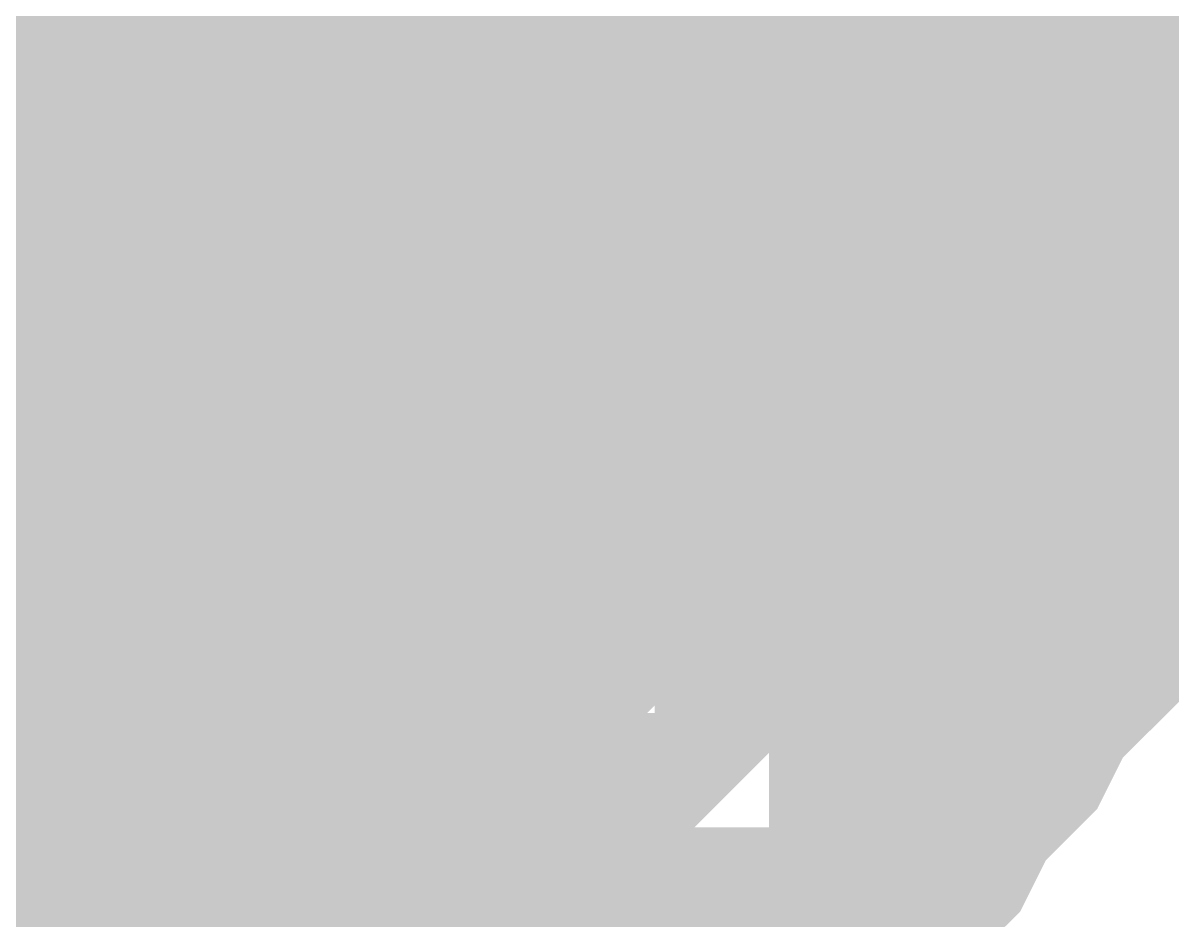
# Model space of a CAD drawing. Header units: inches. Extents: x 0 to 841, y 0 to 594.
# Drawn here: x 694.834 to 695.842, y 246.91 to 247.697 of the extents above; entities that cross this region are included whole.
import ezdxf

# ---------------------------------------------------------------- set-up
doc = ezdxf.new("R2010")
doc.units = ezdxf.units.IN
doc.layers.add('Sheet', color=255, linetype='Continuous')

msp = doc.modelspace()

# ---------------------------------------------------------------- linework, layer by layer
at = {"layer": 'Sheet'}
for points in [[(695.0018, 247.5, 0.7493, 0.7493, 0), (695.0018, 252.4859, 0.7493, 0.7493, 0)], [(695.3387, 247.8593, 0.2997, 0.2997, 0), (695.3611, 247.8369, 0.2997, 0.2997, 0), (695.3836, 247.8144, 0.2997, 0.2997, 0), (695.406, 247.792, 0.2997, 0.2997, 0), (695.406, 247.7695, 0.2997, 0.2997, 0), (695.4285, 247.7471, 0.2997, 0.2997, 0), (695.4285, 247.7246, 0.2997, 0.2997, 0), (695.4509, 247.7021, 0.2997, 0.2997, 0), (695.4509, 247.6797, 0.2997, 0.2997, 0), (695.4734, 247.6797, 0.2997, 0.2997, 0), (695.4734, 247.6348, 0.2997, 0.2997, 0), (695.4734, 247.6123, 0.2997, 0.2997, 0), (695.4959, 247.5898, 0.2997, 0.2997, 0), (695.4959, 247.5674, 0.2997, 0.2997, 0), (695.4959, 247.5449, 0.2997, 0.2997, 0), (695.4959, 247.5225, 0.2997, 0.2997, 0), (695.4959, 247.5, 0.2997, 0.2997, 0)], [(695.3387, 247.8593, 0.2997, 0.2997, 0), (695.3611, 247.8369, 0.2997, 0.2997, 0), (695.3836, 247.8144, 0.2997, 0.2997, 0), (695.406, 247.792, 0.2997, 0.2997, 0), (695.406, 247.7695, 0.2997, 0.2997, 0), (695.4285, 247.7471, 0.2997, 0.2997, 0), (695.4285, 247.7246, 0.2997, 0.2997, 0), (695.4509, 247.7021, 0.2997, 0.2997, 0), (695.4509, 247.6797, 0.2997, 0.2997, 0), (695.4734, 247.6797, 0.2997, 0.2997, 0), (695.4734, 247.6348, 0.2997, 0.2997, 0), (695.4734, 247.6123, 0.2997, 0.2997, 0), (695.4959, 247.5898, 0.2997, 0.2997, 0), (695.4959, 247.5674, 0.2997, 0.2997, 0), (695.4959, 247.5449, 0.2997, 0.2997, 0), (695.4959, 247.5225, 0.2997, 0.2997, 0), (695.4959, 247.5, 0.2997, 0.2997, 0)], [(695.3387, 247.8593, 0.2997, 0.2997, 0), (695.3611, 247.8369, 0.2997, 0.2997, 0), (695.3836, 247.8144, 0.2997, 0.2997, 0), (695.406, 247.792, 0.2997, 0.2997, 0), (695.406, 247.7695, 0.2997, 0.2997, 0), (695.4285, 247.7471, 0.2997, 0.2997, 0), (695.4285, 247.7246, 0.2997, 0.2997, 0), (695.4509, 247.7021, 0.2997, 0.2997, 0), (695.4509, 247.6797, 0.2997, 0.2997, 0), (695.4734, 247.6797, 0.2997, 0.2997, 0), (695.4734, 247.6348, 0.2997, 0.2997, 0), (695.4734, 247.6123, 0.2997, 0.2997, 0), (695.4959, 247.5898, 0.2997, 0.2997, 0), (695.4959, 247.5674, 0.2997, 0.2997, 0), (695.4959, 247.5449, 0.2997, 0.2997, 0), (695.4959, 247.5225, 0.2997, 0.2997, 0), (695.4959, 247.5, 0.2997, 0.2997, 0)], [(695.6755, 247.8593, 0.2997, 0.2997, 0), (695.698, 247.8144, 0.2997, 0.2997, 0), (695.698, 247.792, 0.2997, 0.2997, 0), (695.7204, 247.7471, 0.2997, 0.2997, 0), (695.7204, 247.7246, 0.2997, 0.2997, 0), (695.7429, 247.6797, 0.2997, 0.2997, 0), (695.7429, 247.6572, 0.2997, 0.2997, 0), (695.7654, 247.6123, 0.2997, 0.2997, 0), (695.7654, 247.5674, 0.2997, 0.2997, 0), (695.7654, 247.5449, 0.2997, 0.2997, 0), (695.7654, 247.5, 0.2997, 0.2997, 0)], [(695.6755, 247.8593, 0.2997, 0.2997, 0), (695.698, 247.8144, 0.2997, 0.2997, 0), (695.698, 247.792, 0.2997, 0.2997, 0), (695.7204, 247.7471, 0.2997, 0.2997, 0), (695.7204, 247.7246, 0.2997, 0.2997, 0), (695.7429, 247.6797, 0.2997, 0.2997, 0), (695.7429, 247.6572, 0.2997, 0.2997, 0), (695.7654, 247.6123, 0.2997, 0.2997, 0), (695.7654, 247.5674, 0.2997, 0.2997, 0), (695.7654, 247.5449, 0.2997, 0.2997, 0), (695.7654, 247.5, 0.2997, 0.2997, 0)], [(695.6755, 247.8593, 0.2997, 0.2997, 0), (695.698, 247.8144, 0.2997, 0.2997, 0), (695.698, 247.792, 0.2997, 0.2997, 0), (695.7204, 247.7471, 0.2997, 0.2997, 0), (695.7204, 247.7246, 0.2997, 0.2997, 0), (695.7429, 247.6797, 0.2997, 0.2997, 0), (695.7429, 247.6572, 0.2997, 0.2997, 0), (695.7654, 247.6123, 0.2997, 0.2997, 0), (695.7654, 247.5674, 0.2997, 0.2997, 0), (695.7654, 247.5449, 0.2997, 0.2997, 0), (695.7654, 247.5, 0.2997, 0.2997, 0)], [(695.0018, 247.5, 0.7493, 0.7493, 0), (699.9874, 247.5, 0.7493, 0.7493, 0), (699.9874, 247.5, 0.7493, 0.7493, 0)], [(695.0018, 242.4916, 0.7493, 0.7493, 0), (695.0018, 247.5, 0.7493, 0.7493, 0)], [(695.4285, 247.7471, 0.0991, 0.0991, 0), (695.4285, 247.7246, 0.0991, 0.0991, 0), (695.4509, 247.7021, 0.0991, 0.0991, 0), (695.4509, 247.6797, 0.0991, 0.0991, 0), (695.4734, 247.6797, 0.0991, 0.0991, 0), (695.4734, 247.6348, 0.0991, 0.0991, 0), (695.4734, 247.6123, 0.0991, 0.0991, 0), (695.4959, 247.5898, 0.0991, 0.0991, 0), (695.4959, 247.5674, 0.0991, 0.0991, 0), (695.4959, 247.5449, 0.0991, 0.0991, 0), (695.4959, 247.5225, 0.0991, 0.0991, 0), (695.4959, 247.5, 0.0991, 0.0991, 0)], [(695.4285, 247.7471, 0.0991, 0.0991, 0), (695.4285, 247.7246, 0.0991, 0.0991, 0), (695.4509, 247.7021, 0.0991, 0.0991, 0), (695.4509, 247.6797, 0.0991, 0.0991, 0), (695.4734, 247.6797, 0.0991, 0.0991, 0), (695.4734, 247.6348, 0.0991, 0.0991, 0), (695.4734, 247.6123, 0.0991, 0.0991, 0), (695.4959, 247.5898, 0.0991, 0.0991, 0), (695.4959, 247.5674, 0.0991, 0.0991, 0), (695.4959, 247.5449, 0.0991, 0.0991, 0), (695.4959, 247.5225, 0.0991, 0.0991, 0), (695.4959, 247.5, 0.0991, 0.0991, 0)], [(695.4285, 247.7471, 0.0991, 0.0991, 0), (695.4285, 247.7246, 0.0991, 0.0991, 0), (695.4509, 247.7021, 0.0991, 0.0991, 0), (695.4509, 247.6797, 0.0991, 0.0991, 0), (695.4734, 247.6797, 0.0991, 0.0991, 0), (695.4734, 247.6348, 0.0991, 0.0991, 0), (695.4734, 247.6123, 0.0991, 0.0991, 0), (695.4959, 247.5898, 0.0991, 0.0991, 0), (695.4959, 247.5674, 0.0991, 0.0991, 0), (695.4959, 247.5449, 0.0991, 0.0991, 0), (695.4959, 247.5225, 0.0991, 0.0991, 0), (695.4959, 247.5, 0.0991, 0.0991, 0)], [(695.7204, 247.7471, 0.0991, 0.0991, 0), (695.7204, 247.7246, 0.0991, 0.0991, 0), (695.7429, 247.6797, 0.0991, 0.0991, 0), (695.7429, 247.6572, 0.0991, 0.0991, 0), (695.7654, 247.6123, 0.0991, 0.0991, 0), (695.7654, 247.5674, 0.0991, 0.0991, 0), (695.7654, 247.5449, 0.0991, 0.0991, 0), (695.7654, 247.5, 0.0991, 0.0991, 0)], [(695.7204, 247.7471, 0.0991, 0.0991, 0), (695.7204, 247.7246, 0.0991, 0.0991, 0), (695.7429, 247.6797, 0.0991, 0.0991, 0), (695.7429, 247.6572, 0.0991, 0.0991, 0), (695.7654, 247.6123, 0.0991, 0.0991, 0), (695.7654, 247.5674, 0.0991, 0.0991, 0), (695.7654, 247.5449, 0.0991, 0.0991, 0), (695.7654, 247.5, 0.0991, 0.0991, 0)], [(695.7204, 247.7471, 0.0991, 0.0991, 0), (695.7204, 247.7246, 0.0991, 0.0991, 0), (695.7429, 247.6797, 0.0991, 0.0991, 0), (695.7429, 247.6572, 0.0991, 0.0991, 0), (695.7654, 247.6123, 0.0991, 0.0991, 0), (695.7654, 247.5674, 0.0991, 0.0991, 0), (695.7654, 247.5449, 0.0991, 0.0991, 0), (695.7654, 247.5, 0.0991, 0.0991, 0)], [(695.4959, 247.5, 0.2997, 0.2997, 0), (695.4959, 247.4775, 0.2997, 0.2997, 0), (695.4959, 247.4551, 0.2997, 0.2997, 0), (695.4959, 247.4102, 0.2997, 0.2997, 0), (695.4959, 247.3877, 0.2997, 0.2997, 0), (695.4734, 247.3652, 0.2997, 0.2997, 0), (695.4734, 247.3428, 0.2997, 0.2997, 0), (695.4734, 247.3203, 0.2997, 0.2997, 0), (695.4509, 247.2979, 0.2997, 0.2997, 0), (695.4509, 247.2754, 0.2997, 0.2997, 0), (695.4285, 247.2529, 0.2997, 0.2997, 0), (695.4285, 247.2305, 0.2997, 0.2997, 0), (695.406, 247.208, 0.2997, 0.2997, 0), (695.406, 247.1856, 0.2997, 0.2997, 0), (695.3836, 247.1631, 0.2997, 0.2997, 0), (695.3611, 247.1407, 0.2997, 0.2997, 0), (695.3387, 247.1407, 0.2997, 0.2997, 0), (695.3387, 247.1182, 0.2997, 0.2997, 0), (695.3162, 247.0957, 0.2997, 0.2997, 0), (695.2937, 247.0733, 0.2997, 0.2997, 0), (695.2713, 247.0733, 0.2997, 0.2997, 0), (695.2488, 247.0508, 0.2997, 0.2997, 0), (695.2264, 247.0508, 0.2997, 0.2997, 0), (695.2039, 247.0284, 0.2997, 0.2997, 0), (695.2039, 247.0284, 0.2997, 0.2997, 0), (695.1815, 247.0059, 0.2997, 0.2997, 0), (695.1365, 247.0059, 0.2997, 0.2997, 0), (695.1141, 247.0059, 0.2997, 0.2997, 0), (695.0916, 246.9834, 0.2997, 0.2997, 0), (695.0692, 246.9834, 0.2997, 0.2997, 0), (695.0467, 246.9834, 0.2997, 0.2997, 0), (695.0242, 246.9834, 0.2997, 0.2997, 0), (695.0018, 246.9834, 0.2997, 0.2997, 0)], [(695.4959, 247.5, 0.2997, 0.2997, 0), (695.4959, 247.4775, 0.2997, 0.2997, 0), (695.4959, 247.4551, 0.2997, 0.2997, 0), (695.4959, 247.4102, 0.2997, 0.2997, 0), (695.4959, 247.3877, 0.2997, 0.2997, 0), (695.4734, 247.3652, 0.2997, 0.2997, 0), (695.4734, 247.3428, 0.2997, 0.2997, 0), (695.4734, 247.3203, 0.2997, 0.2997, 0), (695.4509, 247.2979, 0.2997, 0.2997, 0), (695.4509, 247.2754, 0.2997, 0.2997, 0), (695.4285, 247.2529, 0.2997, 0.2997, 0), (695.4285, 247.2305, 0.2997, 0.2997, 0), (695.406, 247.208, 0.2997, 0.2997, 0), (695.406, 247.1856, 0.2997, 0.2997, 0), (695.3836, 247.1631, 0.2997, 0.2997, 0), (695.3611, 247.1407, 0.2997, 0.2997, 0), (695.3387, 247.1407, 0.2997, 0.2997, 0), (695.3387, 247.1182, 0.2997, 0.2997, 0), (695.3162, 247.0957, 0.2997, 0.2997, 0), (695.2937, 247.0733, 0.2997, 0.2997, 0), (695.2713, 247.0733, 0.2997, 0.2997, 0), (695.2488, 247.0508, 0.2997, 0.2997, 0), (695.2264, 247.0508, 0.2997, 0.2997, 0), (695.2039, 247.0284, 0.2997, 0.2997, 0), (695.2039, 247.0284, 0.2997, 0.2997, 0), (695.1815, 247.0059, 0.2997, 0.2997, 0), (695.1365, 247.0059, 0.2997, 0.2997, 0), (695.1141, 247.0059, 0.2997, 0.2997, 0), (695.0916, 246.9834, 0.2997, 0.2997, 0), (695.0692, 246.9834, 0.2997, 0.2997, 0), (695.0467, 246.9834, 0.2997, 0.2997, 0), (695.0242, 246.9834, 0.2997, 0.2997, 0), (695.0018, 246.9834, 0.2997, 0.2997, 0)], [(695.4959, 247.5, 0.2997, 0.2997, 0), (695.4959, 247.4775, 0.2997, 0.2997, 0), (695.4959, 247.4551, 0.2997, 0.2997, 0), (695.4959, 247.4102, 0.2997, 0.2997, 0), (695.4959, 247.3877, 0.2997, 0.2997, 0), (695.4734, 247.3652, 0.2997, 0.2997, 0), (695.4734, 247.3428, 0.2997, 0.2997, 0), (695.4734, 247.3203, 0.2997, 0.2997, 0), (695.4509, 247.2979, 0.2997, 0.2997, 0), (695.4509, 247.2754, 0.2997, 0.2997, 0), (695.4285, 247.2529, 0.2997, 0.2997, 0), (695.4285, 247.2305, 0.2997, 0.2997, 0), (695.406, 247.208, 0.2997, 0.2997, 0), (695.406, 247.1856, 0.2997, 0.2997, 0), (695.3836, 247.1631, 0.2997, 0.2997, 0), (695.3611, 247.1407, 0.2997, 0.2997, 0), (695.3387, 247.1407, 0.2997, 0.2997, 0), (695.3387, 247.1182, 0.2997, 0.2997, 0), (695.3162, 247.0957, 0.2997, 0.2997, 0), (695.2937, 247.0733, 0.2997, 0.2997, 0), (695.2713, 247.0733, 0.2997, 0.2997, 0), (695.2488, 247.0508, 0.2997, 0.2997, 0), (695.2264, 247.0508, 0.2997, 0.2997, 0), (695.2039, 247.0284, 0.2997, 0.2997, 0), (695.2039, 247.0284, 0.2997, 0.2997, 0), (695.1815, 247.0059, 0.2997, 0.2997, 0), (695.1365, 247.0059, 0.2997, 0.2997, 0), (695.1141, 247.0059, 0.2997, 0.2997, 0), (695.0916, 246.9834, 0.2997, 0.2997, 0), (695.0692, 246.9834, 0.2997, 0.2997, 0), (695.0467, 246.9834, 0.2997, 0.2997, 0), (695.0242, 246.9834, 0.2997, 0.2997, 0), (695.0018, 246.9834, 0.2997, 0.2997, 0)], [(695.7654, 247.5, 0.2997, 0.2997, 0), (695.7654, 247.4551, 0.2997, 0.2997, 0), (695.7654, 247.4102, 0.2997, 0.2997, 0), (695.7654, 247.3877, 0.2997, 0.2997, 0), (695.7429, 247.3428, 0.2997, 0.2997, 0), (695.7429, 247.2979, 0.2997, 0.2997, 0), (695.7204, 247.2754, 0.2997, 0.2997, 0), (695.7204, 247.2305, 0.2997, 0.2997, 0), (695.698, 247.208, 0.2997, 0.2997, 0), (695.698, 247.1631, 0.2997, 0.2997, 0), (695.6755, 247.1407, 0.2997, 0.2997, 0), (695.6531, 247.0957, 0.2997, 0.2997, 0), (695.6306, 247.0733, 0.2997, 0.2997, 0), (695.6081, 247.0508, 0.2997, 0.2997, 0), (695.5857, 247.0059, 0.2997, 0.2997, 0), (695.5632, 246.9834, 0.2997, 0.2997, 0), (695.5408, 246.961, 0.2997, 0.2997, 0), (695.5183, 246.9385, 0.2997, 0.2997, 0), (695.4734, 246.9161, 0.2997, 0.2997, 0), (695.4509, 246.8936, 0.2997, 0.2997, 0), (695.4285, 246.8711, 0.2997, 0.2997, 0), (695.3836, 246.8487, 0.2997, 0.2997, 0), (695.3611, 246.8262, 0.2997, 0.2997, 0), (695.3162, 246.8038, 0.2997, 0.2997, 0), (695.2937, 246.8038, 0.2997, 0.2997, 0), (695.2488, 246.7813, 0.2997, 0.2997, 0), (695.2264, 246.7813, 0.2997, 0.2997, 0), (695.1815, 246.7588, 0.2997, 0.2997, 0)], [(695.7654, 247.5, 0.2997, 0.2997, 0), (695.7654, 247.4551, 0.2997, 0.2997, 0), (695.7654, 247.4102, 0.2997, 0.2997, 0), (695.7654, 247.3877, 0.2997, 0.2997, 0), (695.7429, 247.3428, 0.2997, 0.2997, 0), (695.7429, 247.2979, 0.2997, 0.2997, 0), (695.7204, 247.2754, 0.2997, 0.2997, 0), (695.7204, 247.2305, 0.2997, 0.2997, 0), (695.698, 247.208, 0.2997, 0.2997, 0), (695.698, 247.1631, 0.2997, 0.2997, 0), (695.6755, 247.1407, 0.2997, 0.2997, 0), (695.6531, 247.0957, 0.2997, 0.2997, 0), (695.6306, 247.0733, 0.2997, 0.2997, 0), (695.6081, 247.0508, 0.2997, 0.2997, 0), (695.5857, 247.0059, 0.2997, 0.2997, 0), (695.5632, 246.9834, 0.2997, 0.2997, 0), (695.5408, 246.961, 0.2997, 0.2997, 0), (695.5183, 246.9385, 0.2997, 0.2997, 0), (695.4734, 246.9161, 0.2997, 0.2997, 0), (695.4509, 246.8936, 0.2997, 0.2997, 0), (695.4285, 246.8711, 0.2997, 0.2997, 0), (695.3836, 246.8487, 0.2997, 0.2997, 0), (695.3611, 246.8262, 0.2997, 0.2997, 0), (695.3162, 246.8038, 0.2997, 0.2997, 0), (695.2937, 246.8038, 0.2997, 0.2997, 0), (695.2488, 246.7813, 0.2997, 0.2997, 0), (695.2264, 246.7813, 0.2997, 0.2997, 0), (695.1815, 246.7588, 0.2997, 0.2997, 0)], [(695.7654, 247.5, 0.2997, 0.2997, 0), (695.7654, 247.4551, 0.2997, 0.2997, 0), (695.7654, 247.4102, 0.2997, 0.2997, 0), (695.7654, 247.3877, 0.2997, 0.2997, 0), (695.7429, 247.3428, 0.2997, 0.2997, 0), (695.7429, 247.2979, 0.2997, 0.2997, 0), (695.7204, 247.2754, 0.2997, 0.2997, 0), (695.7204, 247.2305, 0.2997, 0.2997, 0), (695.698, 247.208, 0.2997, 0.2997, 0), (695.698, 247.1631, 0.2997, 0.2997, 0), (695.6755, 247.1407, 0.2997, 0.2997, 0), (695.6531, 247.0957, 0.2997, 0.2997, 0), (695.6306, 247.0733, 0.2997, 0.2997, 0), (695.6081, 247.0508, 0.2997, 0.2997, 0), (695.5857, 247.0059, 0.2997, 0.2997, 0), (695.5632, 246.9834, 0.2997, 0.2997, 0), (695.5408, 246.961, 0.2997, 0.2997, 0), (695.5183, 246.9385, 0.2997, 0.2997, 0), (695.4734, 246.9161, 0.2997, 0.2997, 0), (695.4509, 246.8936, 0.2997, 0.2997, 0), (695.4285, 246.8711, 0.2997, 0.2997, 0), (695.3836, 246.8487, 0.2997, 0.2997, 0), (695.3611, 246.8262, 0.2997, 0.2997, 0), (695.3162, 246.8038, 0.2997, 0.2997, 0), (695.2937, 246.8038, 0.2997, 0.2997, 0), (695.2488, 246.7813, 0.2997, 0.2997, 0), (695.2264, 246.7813, 0.2997, 0.2997, 0), (695.1815, 246.7588, 0.2997, 0.2997, 0)], [(695.4959, 247.5, 0.2997, 0.2997, 0), (695.4959, 247.5, 0.2997, 0.2997, 0), (695.4959, 247.5, 0.2997, 0.2997, 0), (695.4959, 247.5, 0.2997, 0.2997, 0), (695.4959, 247.5, 0.2997, 0.2997, 0), (695.4959, 247.5, 0.2997, 0.2997, 0), (695.4959, 247.5, 0.2997, 0.2997, 0), (695.4959, 247.5, 0.2997, 0.2997, 0), (695.4959, 247.5, 0.2997, 0.2997, 0), (695.4959, 247.5, 0.2997, 0.2997, 0), (695.4959, 247.5, 0.2997, 0.2997, 0), (695.4959, 247.5, 0.2997, 0.2997, 0), (695.4959, 247.5, 0.2997, 0.2997, 0), (695.4959, 247.5, 0.2997, 0.2997, 0), (695.4959, 247.5, 0.2997, 0.2997, 0), (695.4959, 247.5, 0.2997, 0.2997, 0), (695.4959, 247.5, 0.2997, 0.2997, 0), (695.4959, 247.5, 0.2997, 0.2997, 0), (695.4959, 247.5, 0.2997, 0.2997, 0), (695.4959, 247.5, 0.2997, 0.2997, 0), (695.4959, 247.5, 0.2997, 0.2997, 0), (695.4959, 247.5, 0.2997, 0.2997, 0), (695.4959, 247.5, 0.2997, 0.2997, 0), (695.4959, 247.5, 0.2997, 0.2997, 0), (695.4959, 247.5, 0.2997, 0.2997, 0), (695.4959, 247.5, 0.2997, 0.2997, 0), (695.4959, 247.5, 0.2997, 0.2997, 0), (695.4959, 247.5, 0.2997, 0.2997, 0), (695.4959, 247.5, 0.2997, 0.2997, 0), (695.4959, 247.5, 0.2997, 0.2997, 0), (695.4959, 247.5, 0.2997, 0.2997, 0), (695.4959, 247.5, 0.2997, 0.2997, 0), (695.4959, 247.5, 0.2997, 0.2997, 0)], [(695.4959, 247.5, 0.2997, 0.2997, 0), (695.4959, 247.5, 0.2997, 0.2997, 0)], [(695.4959, 247.5, 0.2997, 0.2997, 0), (695.4959, 247.5, 0.2997, 0.2997, 0), (695.4959, 247.5, 0.2997, 0.2997, 0), (695.4959, 247.5, 0.2997, 0.2997, 0), (695.4959, 247.5, 0.2997, 0.2997, 0), (695.4959, 247.5, 0.2997, 0.2997, 0), (695.4959, 247.5, 0.2997, 0.2997, 0), (695.4959, 247.5, 0.2997, 0.2997, 0), (695.4959, 247.5, 0.2997, 0.2997, 0), (695.4959, 247.5, 0.2997, 0.2997, 0), (695.4959, 247.5, 0.2997, 0.2997, 0), (695.4959, 247.5, 0.2997, 0.2997, 0), (695.4959, 247.5, 0.2997, 0.2997, 0), (695.4959, 247.5, 0.2997, 0.2997, 0), (695.4959, 247.5, 0.2997, 0.2997, 0), (695.4959, 247.5, 0.2997, 0.2997, 0), (695.4959, 247.5, 0.2997, 0.2997, 0), (695.4959, 247.5, 0.2997, 0.2997, 0), (695.4959, 247.5, 0.2997, 0.2997, 0), (695.4959, 247.5, 0.2997, 0.2997, 0), (695.4959, 247.5, 0.2997, 0.2997, 0), (695.4959, 247.5, 0.2997, 0.2997, 0), (695.4959, 247.5, 0.2997, 0.2997, 0), (695.4959, 247.5, 0.2997, 0.2997, 0), (695.4959, 247.5, 0.2997, 0.2997, 0), (695.4959, 247.5, 0.2997, 0.2997, 0), (695.4959, 247.5, 0.2997, 0.2997, 0), (695.4959, 247.5, 0.2997, 0.2997, 0), (695.4959, 247.5, 0.2997, 0.2997, 0), (695.4959, 247.5, 0.2997, 0.2997, 0), (695.4959, 247.5, 0.2997, 0.2997, 0), (695.4959, 247.5, 0.2997, 0.2997, 0), (695.4959, 247.5, 0.2997, 0.2997, 0)], [(695.4959, 247.5, 0.2997, 0.2997, 0), (695.4959, 247.5, 0.2997, 0.2997, 0)], [(695.4959, 247.5, 0.2997, 0.2997, 0), (695.4959, 247.5, 0.2997, 0.2997, 0), (695.4959, 247.5, 0.2997, 0.2997, 0), (695.4959, 247.5, 0.2997, 0.2997, 0), (695.4959, 247.5, 0.2997, 0.2997, 0), (695.4959, 247.5, 0.2997, 0.2997, 0), (695.4959, 247.5, 0.2997, 0.2997, 0), (695.4959, 247.5, 0.2997, 0.2997, 0), (695.4959, 247.5, 0.2997, 0.2997, 0), (695.4959, 247.5, 0.2997, 0.2997, 0), (695.4959, 247.5, 0.2997, 0.2997, 0), (695.4959, 247.5, 0.2997, 0.2997, 0), (695.4959, 247.5, 0.2997, 0.2997, 0), (695.4959, 247.5, 0.2997, 0.2997, 0), (695.4959, 247.5, 0.2997, 0.2997, 0), (695.4959, 247.5, 0.2997, 0.2997, 0), (695.4959, 247.5, 0.2997, 0.2997, 0), (695.4959, 247.5, 0.2997, 0.2997, 0), (695.4959, 247.5, 0.2997, 0.2997, 0), (695.4959, 247.5, 0.2997, 0.2997, 0), (695.4959, 247.5, 0.2997, 0.2997, 0), (695.4959, 247.5, 0.2997, 0.2997, 0), (695.4959, 247.5, 0.2997, 0.2997, 0), (695.4959, 247.5, 0.2997, 0.2997, 0), (695.4959, 247.5, 0.2997, 0.2997, 0), (695.4959, 247.5, 0.2997, 0.2997, 0), (695.4959, 247.5, 0.2997, 0.2997, 0), (695.4959, 247.5, 0.2997, 0.2997, 0), (695.4959, 247.5, 0.2997, 0.2997, 0), (695.4959, 247.5, 0.2997, 0.2997, 0), (695.4959, 247.5, 0.2997, 0.2997, 0), (695.4959, 247.5, 0.2997, 0.2997, 0), (695.4959, 247.5, 0.2997, 0.2997, 0)], [(695.4959, 247.5, 0.2997, 0.2997, 0), (695.4959, 247.5, 0.2997, 0.2997, 0)], [(695.7654, 247.5, 0.2997, 0.2997, 0), (695.7654, 247.5, 0.2997, 0.2997, 0), (695.7654, 247.5, 0.2997, 0.2997, 0), (695.7654, 247.5, 0.2997, 0.2997, 0), (695.7654, 247.5, 0.2997, 0.2997, 0), (695.7654, 247.5, 0.2997, 0.2997, 0), (695.7654, 247.5, 0.2997, 0.2997, 0), (695.7654, 247.5, 0.2997, 0.2997, 0), (695.7654, 247.5, 0.2997, 0.2997, 0), (695.7654, 247.5, 0.2997, 0.2997, 0), (695.7654, 247.5, 0.2997, 0.2997, 0), (695.7654, 247.5, 0.2997, 0.2997, 0), (695.7654, 247.5, 0.2997, 0.2997, 0), (695.7654, 247.5, 0.2997, 0.2997, 0), (695.7654, 247.5, 0.2997, 0.2997, 0), (695.7654, 247.5, 0.2997, 0.2997, 0), (695.7654, 247.5, 0.2997, 0.2997, 0), (695.7654, 247.5, 0.2997, 0.2997, 0), (695.7654, 247.5, 0.2997, 0.2997, 0), (695.7654, 247.5, 0.2997, 0.2997, 0), (695.7654, 247.5, 0.2997, 0.2997, 0), (695.7654, 247.5, 0.2997, 0.2997, 0), (695.7654, 247.5, 0.2997, 0.2997, 0), (695.7654, 247.5, 0.2997, 0.2997, 0), (695.7654, 247.5, 0.2997, 0.2997, 0), (695.7654, 247.5, 0.2997, 0.2997, 0), (695.7654, 247.5, 0.2997, 0.2997, 0), (695.7654, 247.5, 0.2997, 0.2997, 0), (695.7654, 247.5, 0.2997, 0.2997, 0), (695.7654, 247.5, 0.2997, 0.2997, 0), (695.7654, 247.5, 0.2997, 0.2997, 0), (695.7654, 247.5, 0.2997, 0.2997, 0), (695.7654, 247.5, 0.2997, 0.2997, 0)], [(695.7654, 247.5, 0.2997, 0.2997, 0), (695.7654, 247.5, 0.2997, 0.2997, 0)], [(695.7654, 247.5, 0.2997, 0.2997, 0), (695.7654, 247.5, 0.2997, 0.2997, 0), (695.7654, 247.5, 0.2997, 0.2997, 0), (695.7654, 247.5, 0.2997, 0.2997, 0), (695.7654, 247.5, 0.2997, 0.2997, 0), (695.7654, 247.5, 0.2997, 0.2997, 0), (695.7654, 247.5, 0.2997, 0.2997, 0), (695.7654, 247.5, 0.2997, 0.2997, 0), (695.7654, 247.5, 0.2997, 0.2997, 0), (695.7654, 247.5, 0.2997, 0.2997, 0), (695.7654, 247.5, 0.2997, 0.2997, 0), (695.7654, 247.5, 0.2997, 0.2997, 0), (695.7654, 247.5, 0.2997, 0.2997, 0), (695.7654, 247.5, 0.2997, 0.2997, 0), (695.7654, 247.5, 0.2997, 0.2997, 0), (695.7654, 247.5, 0.2997, 0.2997, 0), (695.7654, 247.5, 0.2997, 0.2997, 0), (695.7654, 247.5, 0.2997, 0.2997, 0), (695.7654, 247.5, 0.2997, 0.2997, 0), (695.7654, 247.5, 0.2997, 0.2997, 0), (695.7654, 247.5, 0.2997, 0.2997, 0), (695.7654, 247.5, 0.2997, 0.2997, 0), (695.7654, 247.5, 0.2997, 0.2997, 0), (695.7654, 247.5, 0.2997, 0.2997, 0), (695.7654, 247.5, 0.2997, 0.2997, 0), (695.7654, 247.5, 0.2997, 0.2997, 0), (695.7654, 247.5, 0.2997, 0.2997, 0), (695.7654, 247.5, 0.2997, 0.2997, 0), (695.7654, 247.5, 0.2997, 0.2997, 0), (695.7654, 247.5, 0.2997, 0.2997, 0), (695.7654, 247.5, 0.2997, 0.2997, 0), (695.7654, 247.5, 0.2997, 0.2997, 0), (695.7654, 247.5, 0.2997, 0.2997, 0)], [(695.7654, 247.5, 0.2997, 0.2997, 0), (695.7654, 247.5, 0.2997, 0.2997, 0)], [(695.7654, 247.5, 0.2997, 0.2997, 0), (695.7654, 247.5, 0.2997, 0.2997, 0), (695.7654, 247.5, 0.2997, 0.2997, 0), (695.7654, 247.5, 0.2997, 0.2997, 0), (695.7654, 247.5, 0.2997, 0.2997, 0), (695.7654, 247.5, 0.2997, 0.2997, 0), (695.7654, 247.5, 0.2997, 0.2997, 0), (695.7654, 247.5, 0.2997, 0.2997, 0), (695.7654, 247.5, 0.2997, 0.2997, 0), (695.7654, 247.5, 0.2997, 0.2997, 0), (695.7654, 247.5, 0.2997, 0.2997, 0), (695.7654, 247.5, 0.2997, 0.2997, 0), (695.7654, 247.5, 0.2997, 0.2997, 0), (695.7654, 247.5, 0.2997, 0.2997, 0), (695.7654, 247.5, 0.2997, 0.2997, 0), (695.7654, 247.5, 0.2997, 0.2997, 0), (695.7654, 247.5, 0.2997, 0.2997, 0), (695.7654, 247.5, 0.2997, 0.2997, 0), (695.7654, 247.5, 0.2997, 0.2997, 0), (695.7654, 247.5, 0.2997, 0.2997, 0), (695.7654, 247.5, 0.2997, 0.2997, 0), (695.7654, 247.5, 0.2997, 0.2997, 0), (695.7654, 247.5, 0.2997, 0.2997, 0), (695.7654, 247.5, 0.2997, 0.2997, 0), (695.7654, 247.5, 0.2997, 0.2997, 0), (695.7654, 247.5, 0.2997, 0.2997, 0), (695.7654, 247.5, 0.2997, 0.2997, 0), (695.7654, 247.5, 0.2997, 0.2997, 0), (695.7654, 247.5, 0.2997, 0.2997, 0), (695.7654, 247.5, 0.2997, 0.2997, 0), (695.7654, 247.5, 0.2997, 0.2997, 0), (695.7654, 247.5, 0.2997, 0.2997, 0), (695.7654, 247.5, 0.2997, 0.2997, 0)], [(695.7654, 247.5, 0.2997, 0.2997, 0), (695.7654, 247.5, 0.2997, 0.2997, 0)], [(695.4959, 247.5, 0.0991, 0.0991, 0), (695.4959, 247.4775, 0.0991, 0.0991, 0), (695.4959, 247.4551, 0.0991, 0.0991, 0), (695.4959, 247.4102, 0.0991, 0.0991, 0), (695.4959, 247.3877, 0.0991, 0.0991, 0), (695.4734, 247.3652, 0.0991, 0.0991, 0), (695.4734, 247.3428, 0.0991, 0.0991, 0), (695.4734, 247.3203, 0.0991, 0.0991, 0), (695.4509, 247.2979, 0.0991, 0.0991, 0), (695.4509, 247.2754, 0.0991, 0.0991, 0), (695.4285, 247.2529, 0.0991, 0.0991, 0), (695.4285, 247.2305, 0.0991, 0.0991, 0), (695.406, 247.208, 0.0991, 0.0991, 0), (695.406, 247.1856, 0.0991, 0.0991, 0), (695.3836, 247.1631, 0.0991, 0.0991, 0), (695.3611, 247.1407, 0.0991, 0.0991, 0), (695.3387, 247.1407, 0.0991, 0.0991, 0), (695.3387, 247.1182, 0.0991, 0.0991, 0), (695.3162, 247.0957, 0.0991, 0.0991, 0), (695.2937, 247.0733, 0.0991, 0.0991, 0), (695.2713, 247.0733, 0.0991, 0.0991, 0), (695.2488, 247.0508, 0.0991, 0.0991, 0), (695.2264, 247.0508, 0.0991, 0.0991, 0), (695.2039, 247.0284, 0.0991, 0.0991, 0), (695.2039, 247.0284, 0.0991, 0.0991, 0), (695.1815, 247.0059, 0.0991, 0.0991, 0), (695.1365, 247.0059, 0.0991, 0.0991, 0), (695.1141, 247.0059, 0.0991, 0.0991, 0), (695.0916, 246.9834, 0.0991, 0.0991, 0), (695.0692, 246.9834, 0.0991, 0.0991, 0), (695.0467, 246.9834, 0.0991, 0.0991, 0), (695.0242, 246.9834, 0.0991, 0.0991, 0), (695.0018, 246.9834, 0.0991, 0.0991, 0)], [(695.4959, 247.5, 0.0991, 0.0991, 0), (695.4959, 247.4775, 0.0991, 0.0991, 0), (695.4959, 247.4551, 0.0991, 0.0991, 0), (695.4959, 247.4102, 0.0991, 0.0991, 0), (695.4959, 247.3877, 0.0991, 0.0991, 0), (695.4734, 247.3652, 0.0991, 0.0991, 0), (695.4734, 247.3428, 0.0991, 0.0991, 0), (695.4734, 247.3203, 0.0991, 0.0991, 0), (695.4509, 247.2979, 0.0991, 0.0991, 0), (695.4509, 247.2754, 0.0991, 0.0991, 0), (695.4285, 247.2529, 0.0991, 0.0991, 0), (695.4285, 247.2305, 0.0991, 0.0991, 0), (695.406, 247.208, 0.0991, 0.0991, 0), (695.406, 247.1856, 0.0991, 0.0991, 0), (695.3836, 247.1631, 0.0991, 0.0991, 0), (695.3611, 247.1407, 0.0991, 0.0991, 0), (695.3387, 247.1407, 0.0991, 0.0991, 0), (695.3387, 247.1182, 0.0991, 0.0991, 0), (695.3162, 247.0957, 0.0991, 0.0991, 0), (695.2937, 247.0733, 0.0991, 0.0991, 0), (695.2713, 247.0733, 0.0991, 0.0991, 0), (695.2488, 247.0508, 0.0991, 0.0991, 0), (695.2264, 247.0508, 0.0991, 0.0991, 0), (695.2039, 247.0284, 0.0991, 0.0991, 0), (695.2039, 247.0284, 0.0991, 0.0991, 0), (695.1815, 247.0059, 0.0991, 0.0991, 0), (695.1365, 247.0059, 0.0991, 0.0991, 0), (695.1141, 247.0059, 0.0991, 0.0991, 0), (695.0916, 246.9834, 0.0991, 0.0991, 0), (695.0692, 246.9834, 0.0991, 0.0991, 0), (695.0467, 246.9834, 0.0991, 0.0991, 0), (695.0242, 246.9834, 0.0991, 0.0991, 0), (695.0018, 246.9834, 0.0991, 0.0991, 0)], [(695.4959, 247.5, 0.0991, 0.0991, 0), (695.4959, 247.4775, 0.0991, 0.0991, 0), (695.4959, 247.4551, 0.0991, 0.0991, 0), (695.4959, 247.4102, 0.0991, 0.0991, 0), (695.4959, 247.3877, 0.0991, 0.0991, 0), (695.4734, 247.3652, 0.0991, 0.0991, 0), (695.4734, 247.3428, 0.0991, 0.0991, 0), (695.4734, 247.3203, 0.0991, 0.0991, 0), (695.4509, 247.2979, 0.0991, 0.0991, 0), (695.4509, 247.2754, 0.0991, 0.0991, 0), (695.4285, 247.2529, 0.0991, 0.0991, 0), (695.4285, 247.2305, 0.0991, 0.0991, 0), (695.406, 247.208, 0.0991, 0.0991, 0), (695.406, 247.1856, 0.0991, 0.0991, 0), (695.3836, 247.1631, 0.0991, 0.0991, 0), (695.3611, 247.1407, 0.0991, 0.0991, 0), (695.3387, 247.1407, 0.0991, 0.0991, 0), (695.3387, 247.1182, 0.0991, 0.0991, 0), (695.3162, 247.0957, 0.0991, 0.0991, 0), (695.2937, 247.0733, 0.0991, 0.0991, 0), (695.2713, 247.0733, 0.0991, 0.0991, 0), (695.2488, 247.0508, 0.0991, 0.0991, 0), (695.2264, 247.0508, 0.0991, 0.0991, 0), (695.2039, 247.0284, 0.0991, 0.0991, 0), (695.2039, 247.0284, 0.0991, 0.0991, 0), (695.1815, 247.0059, 0.0991, 0.0991, 0), (695.1365, 247.0059, 0.0991, 0.0991, 0), (695.1141, 247.0059, 0.0991, 0.0991, 0), (695.0916, 246.9834, 0.0991, 0.0991, 0), (695.0692, 246.9834, 0.0991, 0.0991, 0), (695.0467, 246.9834, 0.0991, 0.0991, 0), (695.0242, 246.9834, 0.0991, 0.0991, 0), (695.0018, 246.9834, 0.0991, 0.0991, 0)], [(695.7654, 247.5, 0.0991, 0.0991, 0), (695.7654, 247.4551, 0.0991, 0.0991, 0), (695.7654, 247.4102, 0.0991, 0.0991, 0), (695.7654, 247.3877, 0.0991, 0.0991, 0), (695.7429, 247.3428, 0.0991, 0.0991, 0), (695.7429, 247.2979, 0.0991, 0.0991, 0), (695.7204, 247.2754, 0.0991, 0.0991, 0), (695.7204, 247.2305, 0.0991, 0.0991, 0), (695.698, 247.208, 0.0991, 0.0991, 0), (695.698, 247.1631, 0.0991, 0.0991, 0), (695.6755, 247.1407, 0.0991, 0.0991, 0), (695.6531, 247.0957, 0.0991, 0.0991, 0), (695.6306, 247.0733, 0.0991, 0.0991, 0), (695.6081, 247.0508, 0.0991, 0.0991, 0), (695.5857, 247.0059, 0.0991, 0.0991, 0), (695.5632, 246.9834, 0.0991, 0.0991, 0), (695.5408, 246.961, 0.0991, 0.0991, 0), (695.5183, 246.9385, 0.0991, 0.0991, 0), (695.4734, 246.9161, 0.0991, 0.0991, 0), (695.4509, 246.8936, 0.0991, 0.0991, 0), (695.4285, 246.8711, 0.0991, 0.0991, 0), (695.3836, 246.8487, 0.0991, 0.0991, 0)], [(695.7654, 247.5, 0.0991, 0.0991, 0), (695.7654, 247.4551, 0.0991, 0.0991, 0), (695.7654, 247.4102, 0.0991, 0.0991, 0), (695.7654, 247.3877, 0.0991, 0.0991, 0), (695.7429, 247.3428, 0.0991, 0.0991, 0), (695.7429, 247.2979, 0.0991, 0.0991, 0), (695.7204, 247.2754, 0.0991, 0.0991, 0), (695.7204, 247.2305, 0.0991, 0.0991, 0), (695.698, 247.208, 0.0991, 0.0991, 0), (695.698, 247.1631, 0.0991, 0.0991, 0), (695.6755, 247.1407, 0.0991, 0.0991, 0), (695.6531, 247.0957, 0.0991, 0.0991, 0), (695.6306, 247.0733, 0.0991, 0.0991, 0), (695.6081, 247.0508, 0.0991, 0.0991, 0), (695.5857, 247.0059, 0.0991, 0.0991, 0), (695.5632, 246.9834, 0.0991, 0.0991, 0), (695.5408, 246.961, 0.0991, 0.0991, 0), (695.5183, 246.9385, 0.0991, 0.0991, 0), (695.4734, 246.9161, 0.0991, 0.0991, 0), (695.4509, 246.8936, 0.0991, 0.0991, 0), (695.4285, 246.8711, 0.0991, 0.0991, 0), (695.3836, 246.8487, 0.0991, 0.0991, 0)], [(695.7654, 247.5, 0.0991, 0.0991, 0), (695.7654, 247.4551, 0.0991, 0.0991, 0), (695.7654, 247.4102, 0.0991, 0.0991, 0), (695.7654, 247.3877, 0.0991, 0.0991, 0), (695.7429, 247.3428, 0.0991, 0.0991, 0), (695.7429, 247.2979, 0.0991, 0.0991, 0), (695.7204, 247.2754, 0.0991, 0.0991, 0), (695.7204, 247.2305, 0.0991, 0.0991, 0), (695.698, 247.208, 0.0991, 0.0991, 0), (695.698, 247.1631, 0.0991, 0.0991, 0), (695.6755, 247.1407, 0.0991, 0.0991, 0), (695.6531, 247.0957, 0.0991, 0.0991, 0), (695.6306, 247.0733, 0.0991, 0.0991, 0), (695.6081, 247.0508, 0.0991, 0.0991, 0), (695.5857, 247.0059, 0.0991, 0.0991, 0), (695.5632, 246.9834, 0.0991, 0.0991, 0), (695.5408, 246.961, 0.0991, 0.0991, 0), (695.5183, 246.9385, 0.0991, 0.0991, 0), (695.4734, 246.9161, 0.0991, 0.0991, 0), (695.4509, 246.8936, 0.0991, 0.0991, 0), (695.4285, 246.8711, 0.0991, 0.0991, 0), (695.3836, 246.8487, 0.0991, 0.0991, 0)], [(695.4959, 247.5, 0.0991, 0.0991, 0), (695.4959, 247.5, 0.0991, 0.0991, 0), (695.4959, 247.5, 0.0991, 0.0991, 0), (695.4959, 247.5, 0.0991, 0.0991, 0), (695.4959, 247.5, 0.0991, 0.0991, 0), (695.4959, 247.5, 0.0991, 0.0991, 0), (695.4959, 247.5, 0.0991, 0.0991, 0), (695.4959, 247.5, 0.0991, 0.0991, 0), (695.4959, 247.5, 0.0991, 0.0991, 0), (695.4959, 247.5, 0.0991, 0.0991, 0), (695.4959, 247.5, 0.0991, 0.0991, 0), (695.4959, 247.5, 0.0991, 0.0991, 0), (695.4959, 247.5, 0.0991, 0.0991, 0), (695.4959, 247.5, 0.0991, 0.0991, 0), (695.4959, 247.5, 0.0991, 0.0991, 0), (695.4959, 247.5, 0.0991, 0.0991, 0), (695.4959, 247.5, 0.0991, 0.0991, 0), (695.4959, 247.5, 0.0991, 0.0991, 0), (695.4959, 247.5, 0.0991, 0.0991, 0), (695.4959, 247.5, 0.0991, 0.0991, 0), (695.4959, 247.5, 0.0991, 0.0991, 0), (695.4959, 247.5, 0.0991, 0.0991, 0), (695.4959, 247.5, 0.0991, 0.0991, 0), (695.4959, 247.5, 0.0991, 0.0991, 0), (695.4959, 247.5, 0.0991, 0.0991, 0), (695.4959, 247.5, 0.0991, 0.0991, 0), (695.4959, 247.5, 0.0991, 0.0991, 0), (695.4959, 247.5, 0.0991, 0.0991, 0), (695.4959, 247.5, 0.0991, 0.0991, 0), (695.4959, 247.5, 0.0991, 0.0991, 0), (695.4959, 247.5, 0.0991, 0.0991, 0), (695.4959, 247.5, 0.0991, 0.0991, 0), (695.4959, 247.5, 0.0991, 0.0991, 0)], [(695.4959, 247.5, 0.0991, 0.0991, 0), (695.4959, 247.5, 0.0991, 0.0991, 0)], [(695.4959, 247.5, 0.0991, 0.0991, 0), (695.4959, 247.5, 0.0991, 0.0991, 0), (695.4959, 247.5, 0.0991, 0.0991, 0), (695.4959, 247.5, 0.0991, 0.0991, 0), (695.4959, 247.5, 0.0991, 0.0991, 0), (695.4959, 247.5, 0.0991, 0.0991, 0), (695.4959, 247.5, 0.0991, 0.0991, 0), (695.4959, 247.5, 0.0991, 0.0991, 0), (695.4959, 247.5, 0.0991, 0.0991, 0), (695.4959, 247.5, 0.0991, 0.0991, 0), (695.4959, 247.5, 0.0991, 0.0991, 0), (695.4959, 247.5, 0.0991, 0.0991, 0), (695.4959, 247.5, 0.0991, 0.0991, 0), (695.4959, 247.5, 0.0991, 0.0991, 0), (695.4959, 247.5, 0.0991, 0.0991, 0), (695.4959, 247.5, 0.0991, 0.0991, 0), (695.4959, 247.5, 0.0991, 0.0991, 0), (695.4959, 247.5, 0.0991, 0.0991, 0), (695.4959, 247.5, 0.0991, 0.0991, 0), (695.4959, 247.5, 0.0991, 0.0991, 0), (695.4959, 247.5, 0.0991, 0.0991, 0), (695.4959, 247.5, 0.0991, 0.0991, 0), (695.4959, 247.5, 0.0991, 0.0991, 0), (695.4959, 247.5, 0.0991, 0.0991, 0), (695.4959, 247.5, 0.0991, 0.0991, 0), (695.4959, 247.5, 0.0991, 0.0991, 0), (695.4959, 247.5, 0.0991, 0.0991, 0), (695.4959, 247.5, 0.0991, 0.0991, 0), (695.4959, 247.5, 0.0991, 0.0991, 0), (695.4959, 247.5, 0.0991, 0.0991, 0), (695.4959, 247.5, 0.0991, 0.0991, 0), (695.4959, 247.5, 0.0991, 0.0991, 0), (695.4959, 247.5, 0.0991, 0.0991, 0)], [(695.4959, 247.5, 0.0991, 0.0991, 0), (695.4959, 247.5, 0.0991, 0.0991, 0)], [(695.4959, 247.5, 0.0991, 0.0991, 0), (695.4959, 247.5, 0.0991, 0.0991, 0), (695.4959, 247.5, 0.0991, 0.0991, 0), (695.4959, 247.5, 0.0991, 0.0991, 0), (695.4959, 247.5, 0.0991, 0.0991, 0), (695.4959, 247.5, 0.0991, 0.0991, 0), (695.4959, 247.5, 0.0991, 0.0991, 0), (695.4959, 247.5, 0.0991, 0.0991, 0), (695.4959, 247.5, 0.0991, 0.0991, 0), (695.4959, 247.5, 0.0991, 0.0991, 0), (695.4959, 247.5, 0.0991, 0.0991, 0), (695.4959, 247.5, 0.0991, 0.0991, 0), (695.4959, 247.5, 0.0991, 0.0991, 0), (695.4959, 247.5, 0.0991, 0.0991, 0), (695.4959, 247.5, 0.0991, 0.0991, 0), (695.4959, 247.5, 0.0991, 0.0991, 0), (695.4959, 247.5, 0.0991, 0.0991, 0), (695.4959, 247.5, 0.0991, 0.0991, 0), (695.4959, 247.5, 0.0991, 0.0991, 0), (695.4959, 247.5, 0.0991, 0.0991, 0), (695.4959, 247.5, 0.0991, 0.0991, 0), (695.4959, 247.5, 0.0991, 0.0991, 0), (695.4959, 247.5, 0.0991, 0.0991, 0), (695.4959, 247.5, 0.0991, 0.0991, 0), (695.4959, 247.5, 0.0991, 0.0991, 0), (695.4959, 247.5, 0.0991, 0.0991, 0), (695.4959, 247.5, 0.0991, 0.0991, 0), (695.4959, 247.5, 0.0991, 0.0991, 0), (695.4959, 247.5, 0.0991, 0.0991, 0), (695.4959, 247.5, 0.0991, 0.0991, 0), (695.4959, 247.5, 0.0991, 0.0991, 0), (695.4959, 247.5, 0.0991, 0.0991, 0), (695.4959, 247.5, 0.0991, 0.0991, 0)], [(695.4959, 247.5, 0.0991, 0.0991, 0), (695.4959, 247.5, 0.0991, 0.0991, 0)], [(695.7654, 247.5, 0.0991, 0.0991, 0), (695.7654, 247.5, 0.0991, 0.0991, 0), (695.7654, 247.5, 0.0991, 0.0991, 0), (695.7654, 247.5, 0.0991, 0.0991, 0), (695.7654, 247.5, 0.0991, 0.0991, 0), (695.7654, 247.5, 0.0991, 0.0991, 0), (695.7654, 247.5, 0.0991, 0.0991, 0), (695.7654, 247.5, 0.0991, 0.0991, 0), (695.7654, 247.5, 0.0991, 0.0991, 0), (695.7654, 247.5, 0.0991, 0.0991, 0), (695.7654, 247.5, 0.0991, 0.0991, 0), (695.7654, 247.5, 0.0991, 0.0991, 0), (695.7654, 247.5, 0.0991, 0.0991, 0), (695.7654, 247.5, 0.0991, 0.0991, 0), (695.7654, 247.5, 0.0991, 0.0991, 0), (695.7654, 247.5, 0.0991, 0.0991, 0), (695.7654, 247.5, 0.0991, 0.0991, 0), (695.7654, 247.5, 0.0991, 0.0991, 0), (695.7654, 247.5, 0.0991, 0.0991, 0), (695.7654, 247.5, 0.0991, 0.0991, 0), (695.7654, 247.5, 0.0991, 0.0991, 0), (695.7654, 247.5, 0.0991, 0.0991, 0), (695.7654, 247.5, 0.0991, 0.0991, 0), (695.7654, 247.5, 0.0991, 0.0991, 0), (695.7654, 247.5, 0.0991, 0.0991, 0), (695.7654, 247.5, 0.0991, 0.0991, 0), (695.7654, 247.5, 0.0991, 0.0991, 0), (695.7654, 247.5, 0.0991, 0.0991, 0), (695.7654, 247.5, 0.0991, 0.0991, 0), (695.7654, 247.5, 0.0991, 0.0991, 0), (695.7654, 247.5, 0.0991, 0.0991, 0), (695.7654, 247.5, 0.0991, 0.0991, 0), (695.7654, 247.5, 0.0991, 0.0991, 0)], [(695.7654, 247.5, 0.0991, 0.0991, 0), (695.7654, 247.5, 0.0991, 0.0991, 0)], [(695.7654, 247.5, 0.0991, 0.0991, 0), (695.7654, 247.5, 0.0991, 0.0991, 0), (695.7654, 247.5, 0.0991, 0.0991, 0), (695.7654, 247.5, 0.0991, 0.0991, 0), (695.7654, 247.5, 0.0991, 0.0991, 0), (695.7654, 247.5, 0.0991, 0.0991, 0), (695.7654, 247.5, 0.0991, 0.0991, 0), (695.7654, 247.5, 0.0991, 0.0991, 0), (695.7654, 247.5, 0.0991, 0.0991, 0), (695.7654, 247.5, 0.0991, 0.0991, 0), (695.7654, 247.5, 0.0991, 0.0991, 0), (695.7654, 247.5, 0.0991, 0.0991, 0), (695.7654, 247.5, 0.0991, 0.0991, 0), (695.7654, 247.5, 0.0991, 0.0991, 0), (695.7654, 247.5, 0.0991, 0.0991, 0), (695.7654, 247.5, 0.0991, 0.0991, 0), (695.7654, 247.5, 0.0991, 0.0991, 0), (695.7654, 247.5, 0.0991, 0.0991, 0), (695.7654, 247.5, 0.0991, 0.0991, 0), (695.7654, 247.5, 0.0991, 0.0991, 0), (695.7654, 247.5, 0.0991, 0.0991, 0), (695.7654, 247.5, 0.0991, 0.0991, 0), (695.7654, 247.5, 0.0991, 0.0991, 0), (695.7654, 247.5, 0.0991, 0.0991, 0), (695.7654, 247.5, 0.0991, 0.0991, 0), (695.7654, 247.5, 0.0991, 0.0991, 0), (695.7654, 247.5, 0.0991, 0.0991, 0), (695.7654, 247.5, 0.0991, 0.0991, 0), (695.7654, 247.5, 0.0991, 0.0991, 0), (695.7654, 247.5, 0.0991, 0.0991, 0), (695.7654, 247.5, 0.0991, 0.0991, 0), (695.7654, 247.5, 0.0991, 0.0991, 0), (695.7654, 247.5, 0.0991, 0.0991, 0)], [(695.7654, 247.5, 0.0991, 0.0991, 0), (695.7654, 247.5, 0.0991, 0.0991, 0)], [(695.7654, 247.5, 0.0991, 0.0991, 0), (695.7654, 247.5, 0.0991, 0.0991, 0), (695.7654, 247.5, 0.0991, 0.0991, 0), (695.7654, 247.5, 0.0991, 0.0991, 0), (695.7654, 247.5, 0.0991, 0.0991, 0), (695.7654, 247.5, 0.0991, 0.0991, 0), (695.7654, 247.5, 0.0991, 0.0991, 0), (695.7654, 247.5, 0.0991, 0.0991, 0), (695.7654, 247.5, 0.0991, 0.0991, 0), (695.7654, 247.5, 0.0991, 0.0991, 0), (695.7654, 247.5, 0.0991, 0.0991, 0), (695.7654, 247.5, 0.0991, 0.0991, 0), (695.7654, 247.5, 0.0991, 0.0991, 0), (695.7654, 247.5, 0.0991, 0.0991, 0), (695.7654, 247.5, 0.0991, 0.0991, 0), (695.7654, 247.5, 0.0991, 0.0991, 0), (695.7654, 247.5, 0.0991, 0.0991, 0), (695.7654, 247.5, 0.0991, 0.0991, 0), (695.7654, 247.5, 0.0991, 0.0991, 0), (695.7654, 247.5, 0.0991, 0.0991, 0), (695.7654, 247.5, 0.0991, 0.0991, 0), (695.7654, 247.5, 0.0991, 0.0991, 0), (695.7654, 247.5, 0.0991, 0.0991, 0), (695.7654, 247.5, 0.0991, 0.0991, 0), (695.7654, 247.5, 0.0991, 0.0991, 0), (695.7654, 247.5, 0.0991, 0.0991, 0), (695.7654, 247.5, 0.0991, 0.0991, 0), (695.7654, 247.5, 0.0991, 0.0991, 0), (695.7654, 247.5, 0.0991, 0.0991, 0), (695.7654, 247.5, 0.0991, 0.0991, 0), (695.7654, 247.5, 0.0991, 0.0991, 0), (695.7654, 247.5, 0.0991, 0.0991, 0), (695.7654, 247.5, 0.0991, 0.0991, 0)], [(695.7654, 247.5, 0.0991, 0.0991, 0), (695.7654, 247.5, 0.0991, 0.0991, 0)], [(695.0018, 246.9834, 0.2997, 0.2997, 0), (694.9793, 246.9834, 0.2997, 0.2997, 0), (694.9569, 246.9834, 0.2997, 0.2997, 0), (694.912, 246.9834, 0.2997, 0.2997, 0), (694.8895, 246.9834, 0.2997, 0.2997, 0), (694.867, 247.0059, 0.2997, 0.2997, 0), (694.8446, 247.0059, 0.2997, 0.2997, 0), (694.8221, 247.0059, 0.2997, 0.2997, 0), (694.7997, 247.0284, 0.2997, 0.2997, 0), (694.7772, 247.0284, 0.2997, 0.2997, 0), (694.7548, 247.0508, 0.2997, 0.2997, 0), (694.7323, 247.0508, 0.2997, 0.2997, 0), (694.7098, 247.0733, 0.2997, 0.2997, 0), (694.6874, 247.0733, 0.2997, 0.2997, 0), (694.6649, 247.0957, 0.2997, 0.2997, 0)], [(695.0018, 246.9834, 0.2997, 0.2997, 0), (694.9793, 246.9834, 0.2997, 0.2997, 0), (694.9569, 246.9834, 0.2997, 0.2997, 0), (694.912, 246.9834, 0.2997, 0.2997, 0), (694.8895, 246.9834, 0.2997, 0.2997, 0), (694.867, 247.0059, 0.2997, 0.2997, 0), (694.8446, 247.0059, 0.2997, 0.2997, 0), (694.8221, 247.0059, 0.2997, 0.2997, 0), (694.7997, 247.0284, 0.2997, 0.2997, 0), (694.7772, 247.0284, 0.2997, 0.2997, 0), (694.7548, 247.0508, 0.2997, 0.2997, 0), (694.7323, 247.0508, 0.2997, 0.2997, 0), (694.7098, 247.0733, 0.2997, 0.2997, 0), (694.6874, 247.0733, 0.2997, 0.2997, 0), (694.6649, 247.0957, 0.2997, 0.2997, 0)], [(695.0018, 246.9834, 0.2997, 0.2997, 0), (694.9793, 246.9834, 0.2997, 0.2997, 0), (694.9569, 246.9834, 0.2997, 0.2997, 0), (694.912, 246.9834, 0.2997, 0.2997, 0), (694.8895, 246.9834, 0.2997, 0.2997, 0), (694.867, 247.0059, 0.2997, 0.2997, 0), (694.8446, 247.0059, 0.2997, 0.2997, 0), (694.8221, 247.0059, 0.2997, 0.2997, 0), (694.7997, 247.0284, 0.2997, 0.2997, 0), (694.7772, 247.0284, 0.2997, 0.2997, 0), (694.7548, 247.0508, 0.2997, 0.2997, 0), (694.7323, 247.0508, 0.2997, 0.2997, 0), (694.7098, 247.0733, 0.2997, 0.2997, 0), (694.6874, 247.0733, 0.2997, 0.2997, 0), (694.6649, 247.0957, 0.2997, 0.2997, 0)], [(695.0018, 246.9834, 0.0991, 0.0991, 0), (694.9793, 246.9834, 0.0991, 0.0991, 0), (694.9569, 246.9834, 0.0991, 0.0991, 0), (694.912, 246.9834, 0.0991, 0.0991, 0), (694.8895, 246.9834, 0.0991, 0.0991, 0), (694.867, 247.0059, 0.0991, 0.0991, 0), (694.8446, 247.0059, 0.0991, 0.0991, 0), (694.8221, 247.0059, 0.0991, 0.0991, 0), (694.7997, 247.0284, 0.0991, 0.0991, 0), (694.7772, 247.0284, 0.0991, 0.0991, 0)], [(695.0018, 246.9834, 0.0991, 0.0991, 0), (694.9793, 246.9834, 0.0991, 0.0991, 0), (694.9569, 246.9834, 0.0991, 0.0991, 0), (694.912, 246.9834, 0.0991, 0.0991, 0), (694.8895, 246.9834, 0.0991, 0.0991, 0), (694.867, 247.0059, 0.0991, 0.0991, 0), (694.8446, 247.0059, 0.0991, 0.0991, 0), (694.8221, 247.0059, 0.0991, 0.0991, 0), (694.7997, 247.0284, 0.0991, 0.0991, 0), (694.7772, 247.0284, 0.0991, 0.0991, 0)], [(695.0018, 246.9834, 0.0991, 0.0991, 0), (694.9793, 246.9834, 0.0991, 0.0991, 0), (694.9569, 246.9834, 0.0991, 0.0991, 0), (694.912, 246.9834, 0.0991, 0.0991, 0), (694.8895, 246.9834, 0.0991, 0.0991, 0), (694.867, 247.0059, 0.0991, 0.0991, 0), (694.8446, 247.0059, 0.0991, 0.0991, 0), (694.8221, 247.0059, 0.0991, 0.0991, 0), (694.7997, 247.0284, 0.0991, 0.0991, 0), (694.7772, 247.0284, 0.0991, 0.0991, 0)], [(694.7997, 246.7588, 0.2997, 0.2997, 0), (694.7772, 246.7813, 0.2997, 0.2997, 0), (694.7323, 246.7813, 0.2997, 0.2997, 0), (694.7098, 246.8038, 0.2997, 0.2997, 0), (694.6649, 246.8038, 0.2997, 0.2997, 0)], [(694.7997, 246.7588, 0.2997, 0.2997, 0), (694.7772, 246.7813, 0.2997, 0.2997, 0), (694.7323, 246.7813, 0.2997, 0.2997, 0), (694.7098, 246.8038, 0.2997, 0.2997, 0), (694.6649, 246.8038, 0.2997, 0.2997, 0)], [(694.7997, 246.7588, 0.2997, 0.2997, 0), (694.7772, 246.7813, 0.2997, 0.2997, 0), (694.7323, 246.7813, 0.2997, 0.2997, 0), (694.7098, 246.8038, 0.2997, 0.2997, 0), (694.6649, 246.8038, 0.2997, 0.2997, 0)]]:
    msp.add_lwpolyline(points, format="xyseb", dxfattribs=at)
msp.add_lwpolyline([(694.746, 247.5, 0.508, 0.508, 1), (695.254, 247.5, 0.508, 0.508, 1)], format="xyseb", close=True, dxfattribs=at)

doc.saveas('drawing.dxf')
